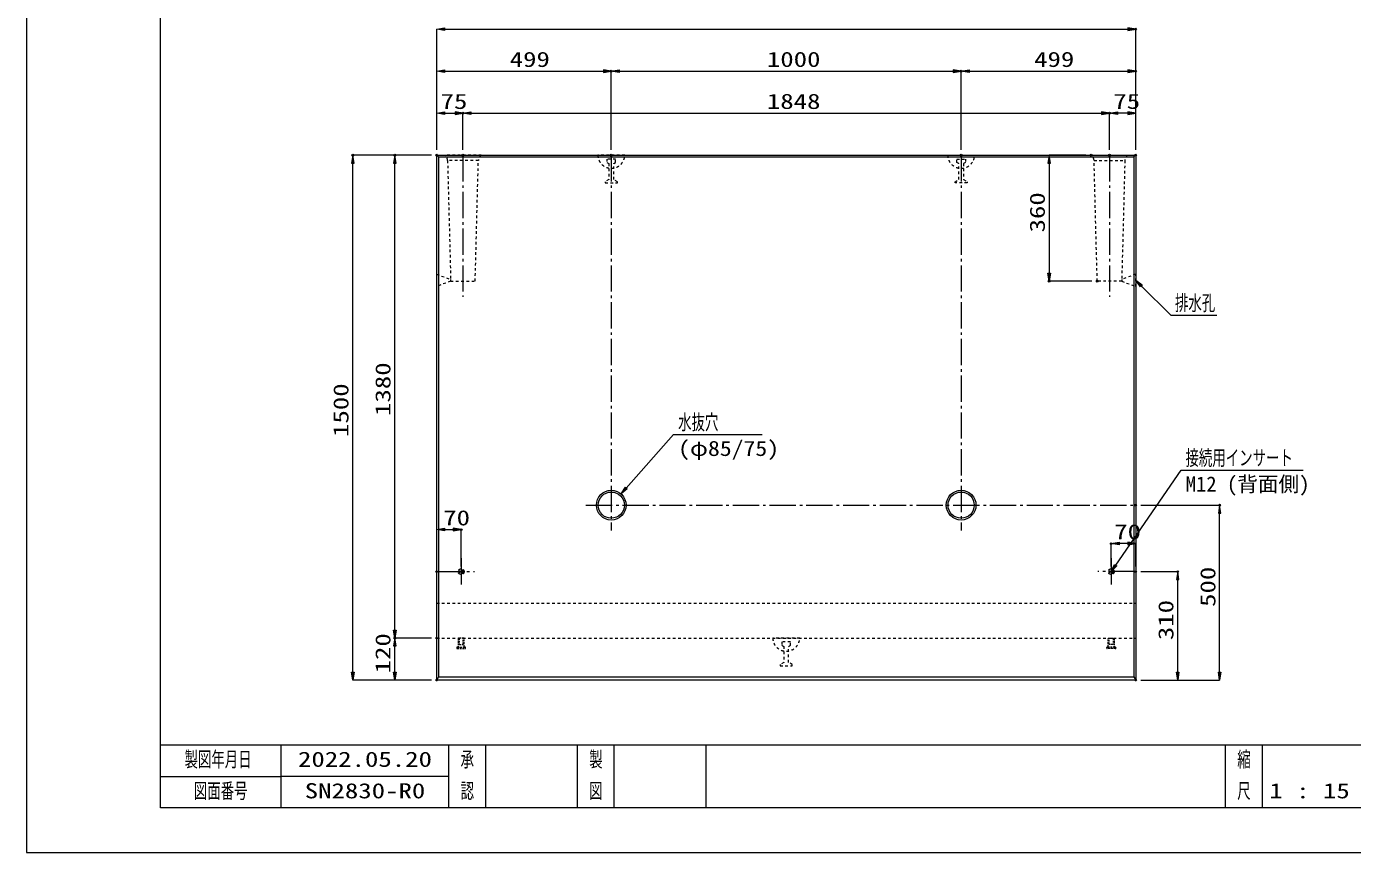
# Model space of a CAD drawing. Units: millimetres, scale not verified. Extents: x 0 to 6300, y 0 to 4455.
# Drawn here: x 0 to 3790, y 0 to 2360 of the extents above; entities that cross this region are included whole.
import ezdxf
from ezdxf.enums import TextEntityAlignment as Align

# ---------------------------------------------------------------- set-up
doc = ezdxf.new("R2010")
doc.units = ezdxf.units.MM
doc.header["$LTSCALE"] = 10
doc.header["$PDMODE"] = 32
doc.header["$PDSIZE"] = 5
for name, pattern in [('USER1', [10.5, 7.5, -1.125, 0.75, -1.125]), ('USER2', [1.5, 0.75, -0.75]), ('USER3', [0.75, 0.5, -0.25])]:
    doc.linetypes.add(name, pattern=pattern)
for name, color, linetype, lineweight in [('0_8', 7, 'USER2', 13), ('Defpoints_2', 7, 'Continuous', 13), ('S-1', 2, 'Continuous', 13), ('S-4', 4, 'USER3', 13), ('S-Dim', 1, 'Continuous', 13), ('S-Txt', 7, 'Continuous', 13), ('TTL-FRAM', 3, 'Continuous', 13), ('TTL-LINE', 2, 'Continuous', 13), ('TTL-TXT', 2, 'Continuous', 13)]:
    doc.layers.add(name, color=color, linetype=linetype, lineweight=lineweight)
doc.styles.add('ＭＳ ゴシック', font='')
doc.styles.get('ＭＳ ゴシック').set_extended_font_data('MS Gothic')

# ---------------------------------------------------------------- blocks, each defined once
blk = doc.blocks.new('A$Cb643a5cb')
at = {"color": 2, "linetype": 'USER2', "lineweight": 13}
blk.add_line((77, 79), (0, 79), dxfattribs=at)
at = {"color": 4, "linetype": 'USER2', "lineweight": 13}
for p, q in [((51, 68), (26, 68)), ((26, 68), (26, 58.5)), ((26, 58.5), (31.5, 55.5)), ((31.5, 55.5), (31.5, 9.6)), ((45.5, 55.5), (51, 58.5)), ((45.5, 9.6), (45.5, 55.5)), ((51, 58.5), (51, 68)), ((31.5, 9.6), (21, 3.2)), ((21, 3.2), (21, 0)), ((21, 0), (56, 0)), ((56, 3.2), (45.5, 9.6)), ((56, 0), (56, 3.2))]:
    blk.add_line(p, q, dxfattribs=at)
at = {"color": 2, "linetype": 'USER2', "lineweight": 13}
blk.add_arc((38.5, 80), 38.5, 181.5077, 358.4923, dxfattribs=at)

msp = doc.modelspace()

# ---------------------------------------------------------------- hatches: boundary and pattern name
at = {"layer": 'S-Dim'}
for points in [[(1195, 2356.25), (1195, 2348.75), (1172.5, 2352.5)], [(3148, 2356.25), (3148, 2348.75), (3170.5, 2352.5)], [(1195, 2236.25), (1195, 2228.75), (1172.5, 2232.5)], [(1649, 2236.25), (1649, 2228.75), (1671.5, 2232.5)], [(1694, 2236.25), (1694, 2228.75), (1671.5, 2232.5)], [(2649, 2236.25), (2649, 2228.75), (2671.5, 2232.5)], [(2694, 2236.25), (2694, 2228.75), (2671.5, 2232.5)], [(3148, 2236.25), (3148, 2228.75), (3170.5, 2232.5)], [(1195, 2116.25), (1195, 2108.75), (1172.5, 2112.5)], [(1225, 2116.25), (1225, 2108.75), (1247.5, 2112.5)], [(1270, 2116.25), (1270, 2108.75), (1247.5, 2112.5)], [(3073, 2116.25), (3073, 2108.75), (3095.5, 2112.5)], [(3118, 2116.25), (3118, 2108.75), (3095.5, 2112.5)], [(3148, 2116.25), (3148, 2108.75), (3170.5, 2112.5)], [(928.75, 1970), (936.25, 1970), (932.5, 1992.5)], [(1048.75, 1970), (1056.25, 1970), (1052.5, 1992.5)], [(2919.25, 1970), (2926.75, 1970), (2923, 1992.5)], [(2919.25, 1655), (2926.75, 1655), (2923, 1632.5)], [(3183.76, 1616.44), (3170.5, 1635), (3189.06, 1621.74)], [(1717.32, 1038.76), (1699.62, 1024.37), (1711.69, 1043.72)], [(3406.75, 970), (3414.25, 970), (3410.5, 992.5)], [(1195, 926.25), (1195, 918.75), (1172.5, 922.5)], [(1220, 926.25), (1220, 918.75), (1242.5, 922.5)], [(3123, 886.25), (3123, 878.75), (3100.5, 882.5)], [(3148, 886.25), (3148, 878.75), (3170.5, 882.5)], [(3286.75, 780), (3294.25, 780), (3290.5, 802.5)], [(1048.75, 635), (1056.25, 635), (1052.5, 612.5)], [(1048.75, 590), (1056.25, 590), (1052.5, 612.5)], [(928.75, 515), (936.25, 515), (932.5, 492.5)], [(1048.75, 515), (1056.25, 515), (1052.5, 492.5)], [(3286.75, 515), (3294.25, 515), (3290.5, 492.5)], [(3406.75, 515), (3414.25, 515), (3410.5, 492.5)]]:
    msp.add_hatch(color=256, dxfattribs=at).paths.add_polyline_path(points)
at = {"layer": 'S-Txt'}
msp.add_hatch(color=256, dxfattribs=at).paths.add_polyline_path([(3116.36, 818.89), (3100.5, 802.5), (3110.19, 823.15)])

# ---------------------------------------------------------------- linework, layer by layer
at = {"layer": '0_8', "color": 2}
msp.add_line((2633, 1992.5), (2710, 1992.5), dxfattribs=at)
at = {"layer": '0_8', "color": 4}
for p, q in [((2659, 1972), (2659, 1981.5)), ((2659, 1981.5), (2684, 1981.5)), ((2664.5, 1969), (2659, 1972)), ((2684, 1972), (2678.5, 1969)), ((2684, 1981.5), (2684, 1972)), ((2664.5, 1923.1), (2664.5, 1969)), ((2678.5, 1969), (2678.5, 1923.1)), ((2654, 1916.7), (2664.5, 1923.1)), ((2654, 1913.5), (2654, 1916.7)), ((2689, 1913.5), (2654, 1913.5)), ((2678.5, 1923.1), (2689, 1916.7)), ((2689, 1916.7), (2689, 1913.5))]:
    msp.add_line(p, q, dxfattribs=at)
at = {"layer": '0_8', "linetype": 'Continuous'}
for centre, radius in [((1671.5, 992.5), 42.5), ((1671.5, 992.5), 37.5), ((2671.5, 992.5), 42.5), ((2671.5, 992.5), 37.5)]:
    msp.add_circle(centre, radius, dxfattribs=at)
at = {"layer": '0_8', "color": 2}
msp.add_arc((2671.5, 1993.51), 38.51, 181.50769, 358.49231, dxfattribs=at)
at = {"layer": 'Defpoints_2'}
for p, q in [((0, 4455), (0, 0)), ((0, 0), (6300, 0))]:
    msp.add_line(p, q, dxfattribs=at)
for p in [(3170.5, 2352.5), (1671.5, 2232.5), (2671.5, 2232.5), (3170.5, 2232.5), (1247.5, 2112.5), (3095.5, 2112.5), (3095.5, 2112.5), (932.5, 1992.5), (1052.5, 1992.5), (1172.5, 1992.5), (1172.5, 1992.5), (1172.5, 1992.5), (1172.5, 1992.5), (1172.5, 1992.5), (1247.5, 1992.5), (1247.5, 1992.5), (1671.5, 1992.5), (1671.5, 1992.5), (2671.5, 1992.5), (2671.5, 1992.5), (3043, 1992.5), (3095.5, 1992.5), (3095.5, 1992.5), (3170.5, 1992.5), (3170.5, 1992.5), (3170.5, 1992.5), (2923, 1632.5), (3060.5, 1632.5), (3170.5, 992.5), (3410.5, 992.5), (1242.5, 922.5), (3100.5, 882.5), (1172.5, 802.5), (1242.5, 802.5), (3100.5, 802.5), (3170.5, 802.5), (3170.5, 802.5), (3290.5, 802.5), (1052.5, 612.5), (1172.5, 612.5), (1172.5, 612.5), (1172.5, 492.5), (1172.5, 492.5), (3170.5, 492.5), (3170.5, 492.5)]:
    msp.add_point(p, dxfattribs=at)
at = {"layer": 'S-1'}
for p, q in [((1172.5, 1992.5), (3170.5, 1992.5)), ((1172.5, 492.5), (1172.5, 1992.5)), ((1172.5, 1992.5), (1177.5, 1987.5)), ((1177.5, 1987.5), (3165.5, 1987.5)), ((1177.5, 1987.5), (1177.5, 501.5)), ((3170.5, 1992.5), (3165.5, 1987.5)), ((3165.5, 1987.5), (3165.5, 501.5)), ((3170.5, 1992.5), (3170.5, 492.5)), ((1177.5, 501.5), (1172.5, 492.5)), ((1177.5, 501.5), (3165.5, 501.5)), ((3165.5, 501.5), (3170.5, 492.5)), ((3170.5, 492.5), (1172.5, 492.5))]:
    msp.add_line(p, q, dxfattribs=at)
at = {"layer": 'S-1', "linetype": 'USER2'}
for p, q in [((1300, 1992.5), (1195, 1992.5)), ((1203.5, 1977.5), (1212.5, 1632.5)), ((1291.5, 1977.5), (1203.5, 1977.5)), ((1282.5, 1632.5), (1291.5, 1977.5)), ((3043, 1992.5), (3148, 1992.5)), ((3060.5, 1632.5), (3051.5, 1977.5)), ((3051.5, 1977.5), (3139.5, 1977.5)), ((3139.5, 1977.5), (3130.5, 1632.5)), ((1172.5, 1652.5), (1212.37, 1637.5)), ((1172.5, 1617.5), (1172.5, 1652.5)), ((1212.37, 1632.5), (1172.5, 1617.5)), ((1212.37, 1637.5), (1212.37, 1632.5)), ((1212.5, 1632.5), (1282.5, 1632.5)), ((3130.5, 1632.5), (3060.5, 1632.5)), ((3170.5, 1652.5), (3130.63, 1637.5)), ((3130.63, 1637.5), (3130.63, 1632.5)), ((3130.63, 1632.5), (3170.5, 1617.5)), ((3170.5, 1617.5), (3170.5, 1652.5)), ((1172.5, 712.5), (3170.5, 712.5)), ((1172.5, 612.5), (3170.5, 612.5))]:
    msp.add_line(p, q, dxfattribs=at)
for centre, start, end in [((1183.55, 1976.1), 4.00625, 55.07131), ((1311.45, 1976.1), 124.92869, 175.99375), ((3031.55, 1976.1), 4.00625, 55.07131), ((3159.45, 1976.1), 124.92869, 175.99375)]:
    msp.add_arc(centre, 20, start, end, dxfattribs=at)
at = {"layer": 'S-4'}
for p, q in [((1234.75, 612.5), (1234.25, 612)), ((1234.25, 612), (1234.25, 588.5)), ((1250.25, 612.5), (1234.75, 612.5)), ((1236.5, 612.5), (1236.5, 595.45)), ((1248.5, 595.45), (1248.5, 612.5)), ((1250.75, 612), (1250.25, 612.5)), ((1250.75, 588.5), (1250.75, 612)), ((3092.25, 612), (3092.75, 612.5)), ((3092.25, 588.5), (3092.25, 612)), ((3092.75, 612.5), (3108.25, 612.5)), ((3094.5, 595.45), (3094.5, 612.5)), ((3106.5, 612.5), (3106.5, 595.45)), ((3108.25, 612.5), (3108.75, 612)), ((3108.75, 612), (3108.75, 588.5)), ((1229.75, 585.5), (1229.75, 583.5)), ((1232.25, 586.5), (1230.75, 586.5)), ((1230.75, 582.5), (1254.25, 582.5)), ((1232.25, 586.5), (1252.75, 586.5)), ((1236.5, 595.45), (1237.45, 594.5)), ((1237.45, 594.5), (1247.55, 594.5)), ((1247.55, 594.5), (1248.5, 595.45)), ((1254.25, 586.5), (1252.75, 586.5)), ((1255.25, 583.5), (1255.25, 585.5)), ((3087.75, 583.5), (3087.75, 585.5)), ((3088.75, 586.5), (3090.25, 586.5)), ((3112.25, 582.5), (3088.75, 582.5)), ((3110.75, 586.5), (3090.25, 586.5)), ((3095.45, 594.5), (3094.5, 595.45)), ((3105.55, 594.5), (3095.45, 594.5)), ((3106.5, 595.45), (3105.55, 594.5)), ((3110.75, 586.5), (3112.25, 586.5)), ((3113.25, 585.5), (3113.25, 583.5))]:
    msp.add_line(p, q, dxfattribs=at)
at = {"layer": 'S-4', "linetype": 'USER2'}
for centre, radius in [((1242.5, 802.5), 8.25), ((1242.5, 802.5), 6), ((3100.5, 802.5), 8.25), ((3100.5, 802.5), 6)]:
    msp.add_circle(centre, radius, dxfattribs=at)
at = {"layer": 'S-4'}
for centre, radius, start, end in [((1230.75, 585.5), 1, 90, 180), ((1230.75, 583.5), 1, 180, 270), ((1232.25, 588.5), 2, 270, 0), ((1252.75, 588.5), 2, 180, 270), ((1254.25, 585.5), 1, 0, 90), ((1254.25, 583.5), 1, 270, 0), ((3088.75, 585.5), 1, 90, 180), ((3088.75, 583.5), 1, 180, 270), ((3090.25, 588.5), 2, 270, 0), ((3110.75, 588.5), 2, 180, 270), ((3112.25, 585.5), 1, 0, 90), ((3112.25, 583.5), 1, 270, 0)]:
    msp.add_arc(centre, radius, start, end, dxfattribs=at)
at = {"layer": 'S-Dim'}
for p, q in [((1172.5, 2007.5), (1172.5, 2352.5)), ((1195, 2352.5), (3148, 2352.5)), ((3170.5, 2007.5), (3170.5, 2352.5)), ((1172.5, 2007.5), (1172.5, 2232.5)), ((1195, 2232.5), (1649, 2232.5)), ((1671.5, 2007.5), (1671.5, 2232.5)), ((1671.5, 2007.5), (1671.5, 2232.5)), ((1694, 2232.5), (2649, 2232.5)), ((2671.5, 2007.5), (2671.5, 2232.5)), ((2671.5, 2007.5), (2671.5, 2232.5)), ((2694, 2232.5), (3148, 2232.5)), ((3170.5, 2007.5), (3170.5, 2232.5)), ((1172.5, 2007.5), (1172.5, 2112.5)), ((1195, 2112.5), (1225, 2112.5)), ((1247.5, 2007.5), (1247.5, 2112.5)), ((1247.5, 2007.5), (1247.5, 2112.5)), ((1270, 2112.5), (3073, 2112.5)), ((3095.5, 2007.5), (3095.5, 2112.5)), ((3095.5, 2007.5), (3095.5, 2112.5)), ((3148, 2112.5), (3118, 2112.5)), ((3170.5, 2007.5), (3170.5, 2112.5)), ((1157.5, 1992.5), (932.5, 1992.5)), ((1157.5, 1992.5), (1052.5, 1992.5)), ((3028, 1992.5), (2923, 1992.5)), ((932.5, 515), (932.5, 1970)), ((1052.5, 635), (1052.5, 1970)), ((2923, 1970), (2923, 1655)), ((3045.5, 1632.5), (2923, 1632.5)), ((3186.41, 1619.09), (3270.5, 1535)), ((3270.5, 1535), (3275.9, 1535)), ((3275.9, 1535), (3402.71, 1535)), ((1714.51, 1041.24), (1849.62, 1194.37)), ((1849.62, 1194.37), (1855.02, 1194.37)), ((1855.02, 1194.37), (2102.52, 1194.37)), ((3185.5, 992.5), (3410.5, 992.5)), ((3410.5, 515), (3410.5, 970)), ((1172.5, 817.5), (1172.5, 922.5)), ((1195, 922.5), (1220, 922.5)), ((1242.5, 817.5), (1242.5, 922.5)), ((3100.5, 817.5), (3100.5, 882.5)), ((3148, 882.5), (3123, 882.5)), ((3170.5, 817.5), (3170.5, 882.5)), ((3185.5, 802.5), (3290.5, 802.5)), ((3290.5, 515), (3290.5, 780)), ((1157.5, 612.5), (1052.5, 612.5)), ((1157.5, 612.5), (1052.5, 612.5)), ((1052.5, 515), (1052.5, 590)), ((1157.5, 492.5), (932.5, 492.5)), ((1157.5, 492.5), (1052.5, 492.5)), ((3185.5, 492.5), (3410.5, 492.5)), ((3185.5, 492.5), (3290.5, 492.5))]:
    msp.add_line(p, q, dxfattribs=at)
at = {"layer": 'S-Dim', "linetype": 'USER1'}
for p, q in [((1247.5, 1992.5), (1247.5, 1587.5)), ((1671.5, 1992.5), (1671.5, 920)), ((2671.5, 1992.5), (2671.5, 920)), ((3095.5, 1992.5), (3095.5, 1587.5)), ((1599, 992.5), (3170.5, 992.5)), ((1242.5, 840.75), (1242.5, 764.25)), ((3100.5, 840.75), (3100.5, 764.25)), ((1172.5, 802.5), (1280.75, 802.5)), ((3170.5, 802.5), (3062.25, 802.5))]:
    msp.add_line(p, q, dxfattribs=at)
at = {"layer": 'S-Dim'}
for points in [[(1195, 2356.25), (1195, 2348.75), (1172.5, 2352.5)], [(3148, 2356.25), (3148, 2348.75), (3170.5, 2352.5)], [(1195, 2236.25), (1195, 2228.75), (1172.5, 2232.5)], [(1649, 2236.25), (1649, 2228.75), (1671.5, 2232.5)], [(1694, 2236.25), (1694, 2228.75), (1671.5, 2232.5)], [(2649, 2236.25), (2649, 2228.75), (2671.5, 2232.5)], [(2694, 2236.25), (2694, 2228.75), (2671.5, 2232.5)], [(3148, 2236.25), (3148, 2228.75), (3170.5, 2232.5)], [(1195, 2116.25), (1195, 2108.75), (1172.5, 2112.5)], [(1225, 2116.25), (1225, 2108.75), (1247.5, 2112.5)], [(1270, 2116.25), (1270, 2108.75), (1247.5, 2112.5)], [(3073, 2116.25), (3073, 2108.75), (3095.5, 2112.5)], [(3118, 2116.25), (3118, 2108.75), (3095.5, 2112.5)], [(3148, 2116.25), (3148, 2108.75), (3170.5, 2112.5)], [(928.75, 1970), (936.25, 1970), (932.5, 1992.5)], [(1048.75, 1970), (1056.25, 1970), (1052.5, 1992.5)], [(2919.25, 1970), (2926.75, 1970), (2923, 1992.5)], [(2919.25, 1655), (2926.75, 1655), (2923, 1632.5)], [(3183.76, 1616.44), (3170.5, 1635), (3189.06, 1621.74)], [(1717.32, 1038.76), (1699.62, 1024.37), (1711.69, 1043.72)], [(3406.75, 970), (3414.25, 970), (3410.5, 992.5)], [(1195, 926.25), (1195, 918.75), (1172.5, 922.5)], [(1220, 926.25), (1220, 918.75), (1242.5, 922.5)], [(3123, 886.25), (3123, 878.75), (3100.5, 882.5)], [(3148, 886.25), (3148, 878.75), (3170.5, 882.5)], [(3286.75, 780), (3294.25, 780), (3290.5, 802.5)], [(1048.75, 635), (1056.25, 635), (1052.5, 612.5)], [(1048.75, 590), (1056.25, 590), (1052.5, 612.5)], [(928.75, 515), (936.25, 515), (932.5, 492.5)], [(1048.75, 515), (1056.25, 515), (1052.5, 492.5)], [(3286.75, 515), (3294.25, 515), (3290.5, 492.5)], [(3406.75, 515), (3414.25, 515), (3410.5, 492.5)]]:
    msp.add_lwpolyline(points, close=True, dxfattribs=at)
at = {"layer": 'S-Txt'}
for p, q in [((3113.27, 821.02), (3300.5, 1092.5)), ((3300.5, 1092.5), (3305.9, 1092.5)), ((3305.9, 1092.5), (3648.71, 1092.5))]:
    msp.add_line(p, q, dxfattribs=at)
msp.add_lwpolyline([(3116.36, 818.89), (3100.5, 802.5), (3110.19, 823.15)], close=True, dxfattribs=at)
at = {"layer": 'TTL-FRAM'}
for p, q in [((382.5, 127.5), (382.5, 4132.5)), ((382.5, 307.5), (6007.5, 307.5)), ((487.5, 127.5), (382.5, 127.5)), ((907.5, 127.5), (487.5, 127.5)), ((1222.5, 127.5), (907.5, 127.5)), ((1642.5, 127.5), (1222.5, 127.5)), ((1747.5, 127.5), (1642.5, 127.5)), ((2010, 127.5), (1747.5, 127.5)), ((2115, 127.5), (2010, 127.5)), ((2377.5, 127.5), (2115, 127.5)), ((3727.5, 127.5), (2377.5, 127.5)), ((3832.5, 127.5), (3727.5, 127.5))]:
    msp.add_line(p, q, dxfattribs=at)
at = {"layer": 'TTL-LINE'}
for p, q in [((727.5, 127.5), (727.5, 307.5)), ((1207.5, 127.5), (1207.5, 307.5)), ((1312.5, 127.5), (1312.5, 307.5)), ((1575, 127.5), (1575, 307.5)), ((1680, 127.5), (1680, 307.5)), ((1942.5, 127.5), (1942.5, 307.5)), ((3427.5, 127.5), (3427.5, 307.5)), ((3532.5, 127.5), (3532.5, 307.5)), ((382.5, 217.5), (727.5, 217.5)), ((1207.5, 217.5), (727.5, 217.5))]:
    msp.add_line(p, q, dxfattribs=at)

# ---------------------------------------------------------------- block references
at = {"layer": '0_8'}
for p in [(1633, 1913.5), (2133, 533.5)]:
    msp.add_blockref('A$Cb643a5cb', p, dxfattribs=at)

# ---------------------------------------------------------------- texts
at = {"layer": 'S-Dim', "style": 'ＭＳ ゴシック'}
for s, width, p in [('499', 1.3, (1381.2, 2231.67)), ('1000', 1.3, (2116.3, 2231.67)), ('499', 1.3, (2880.2, 2231.67)), ('75', 1.3, (1183.6, 2111.67)), ('1848', 1.3, (2116.3, 2111.67)), ('75', 1.3, (3106.6, 2111.67)), ('排水孔', 0.65, (3282.71, 1535.67)), ('水抜穴', 0.65, (1862.52, 1195.04)), ('(φ85/75)', 1.15, (1862.52, 1120.04)), ('70', 1.3, (1191.1, 921.67)), ('70', 1.3, (3109.1, 881.67))]:
    msp.add_text(s, height=43.3, dxfattribs=dict(at, width=width)).set_placement(p, align=Align.BOTTOM_LEFT)
at = {"layer": 'S-Dim', "style": 'ＭＳ ゴシック', "width": 1.3}
for s, p in [('360', (2923.83, 1771.7)), ('1380', (1053.33, 1247.3)), ('1500', (933.33, 1187.3)), ('500', (3411.33, 701.7)), ('310', (3291.33, 606.7)), ('120', (1053.33, 511.7))]:
    msp.add_text(s, height=43.3, rotation=90, dxfattribs=at).set_placement(p, align=Align.BOTTOM_LEFT)
at = {"layer": 'S-Txt', "style": 'ＭＳ ゴシック', "width": 0.65}
msp.add_text('接続用インサート', height=43.3, dxfattribs=at).set_placement((3312.71, 1093.17), align=Align.BOTTOM_LEFT)
at = {"layer": 'S-Txt', "style": 'ＭＳ ゴシック'}
msp.add_text('M12 (背面側)', height=43.3, dxfattribs=at).set_placement((3313.4, 1018.17), align=Align.BOTTOM_LEFT)
at = {"layer": 'TTL-TXT', "color": 1, "style": 'ＭＳ ゴシック'}
for s, width, p in [('製図年月日', 0.65, (547.5, 231.67)), ('2022.05.20', 1.3, (967.5, 231.67)), ('図面番号', 0.65, (555, 141.67)), ('SN2830-R0', 1.3, (967.5, 141.67)), ('1 : 15', 1.3, (3667.5, 141.67))]:
    msp.add_text(s, height=43.3, dxfattribs=dict(at, width=width)).set_placement(p, align=Align.BOTTOM_CENTER)
at = {"layer": 'TTL-TXT', "style": 'ＭＳ ゴシック', "width": 0.65}
for s, p in [('承', (1260, 231.67)), ('製', (1627.5, 231.67)), ('縮', (3480, 231.67)), ('認', (1260, 141.67)), ('図', (1627.5, 141.67)), ('尺', (3480, 141.67))]:
    msp.add_text(s, height=43.3, dxfattribs=at).set_placement(p, align=Align.BOTTOM_CENTER)

doc.saveas('drawing.dxf')
